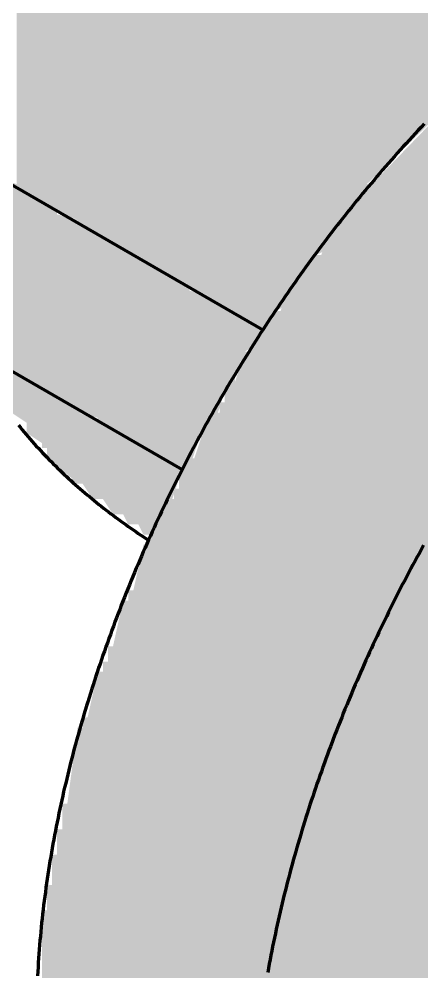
# Model space of a CAD drawing. Header units: millimetres. Extents: x 0 to 420, y 0 to 297.
# Drawn here: x 219.61 to 227.54, y 157.75 to 176.51 of the extents above; entities that cross this region are included whole.
import ezdxf

# ---------------------------------------------------------------- set-up
doc = ezdxf.new("R2010")
doc.units = ezdxf.units.MM
doc.layers.add('01-VISIBLE', color=7, linetype='CONTINUOUS', lineweight=70)
doc.layers.add('13-GRAFICA', color=30, linetype='CONTINUOUS', lineweight=18)

msp = doc.modelspace()

# ---------------------------------------------------------------- hatches: boundary and pattern name
at = {"layer": '13-GRAFICA', "true_color": 0xb21820}
h = msp.add_hatch(color=7, dxfattribs=at)
h.dxf.hatch_style = 1
h.paths.add_polyline_path([(219.7581, 224.4606), (219.7581, 224.2606), (219.8581, 224.2606), (221.2581, 222.7606), (221.3581, 222.7606), (221.3581, 201.1606), (221.1581, 201.1606), (220.9581, 201.4606), (220.7581, 201.4606), (220.7581, 201.5606), (220.1581, 202.0606), (220.1581, 202.2606), (219.6581, 202.6606), (219.6581, 184.9606), (220.0581, 184.6606), (220.0581, 184.4606), (220.4581, 184.1606), (220.4581, 183.9606), (220.6581, 183.9606), (220.7581, 183.7606), (220.9581, 183.7606), (221.1581, 183.4606), (221.3581, 183.4606), (221.3581, 183.0606), (221.3581, 179.2606), (221.3581, 172.1939), (220.8581, 172.3606), (220.7581, 172.5606), (220.1581, 172.7606), (220.0581, 172.9606), (219.6581, 173.0606), (219.5581, 173.2606), (219.5581, 185.2606), (219.5581, 202.9606), (219.5581, 224.5606)])
h = msp.add_hatch(color=7, dxfattribs=at)
h.dxf.hatch_style = 1
h.paths.add_polyline_path([(224.8581, 181.4606), (224.8581, 181.3606), (225.0581, 181.3606), (225.0581, 181.2606), (225.2581, 181.2606), (225.2581, 181.1606), (225.4581, 181.1606), (225.4581, 181.0606), (225.6581, 181.0606), (225.6581, 180.9606), (226.3581, 180.8606), (226.3581, 180.7606), (226.7581, 180.7606), (226.7581, 180.6606), (227.1581, 180.6606), (227.1581, 180.5606), (227.8581, 180.4606), (227.8581, 180.3606), (228.2581, 180.3606), (228.2581, 180.2606), (228.6581, 180.2606), (228.6581, 180.1606), (228.9581, 180.1606), (228.9581, 180.0606), (229.6581, 180.0606), (229.6581, 179.9606), (232.2581, 179.7606), (232.2581, 179.6606), (235.6581, 179.6606), (235.6581, 179.5606), (235.1581, 179.5606), (235.1581, 179.4606), (234.6581, 179.3606), (234.6581, 179.2606), (234.4581, 179.2606), (234.4581, 179.1606), (232.2581, 179.1606), (232.2581, 179.2606), (230.5581, 179.3606), (230.5581, 176.9606), (230.2581, 176.8606), (230.2581, 176.7606), (230.1581, 176.7606), (230.0581, 176.5606), (229.8581, 176.5606), (229.7581, 176.3606), (229.5581, 176.3606), (229.5581, 176.2606), (226.4581, 173.2606), (226.4581, 173.0606), (226.2581, 172.9606), (226.2581, 172.7606), (225.9581, 172.5606), (225.9581, 172.3606), (225.6581, 172.1606), (225.6581, 171.9606), (225.4581, 171.8606), (225.4581, 171.6606), (225.1581, 171.4606), (225.1581, 171.2606), (224.8581, 171.0606), (224.8581, 170.8606), (224.6581, 170.7606), (224.6581, 170.5606), (224.5581, 170.4939), (224.5581, 177.4606), (224.5581, 181.2606), (224.5581, 181.4606)])
h = msp.add_hatch(color=7, dxfattribs=at)
h.dxf.hatch_style = 1
h.paths.add_polyline_path([(207.6581, 176.4606), (207.5581, 176.4606), (207.5581, 176.6606), (207.4581, 176.6606), (207.4581, 177.4606), (207.5581, 177.4606), (207.5581, 177.7606), (207.6581, 177.7606), (207.7581, 178.2606), (207.8581, 178.2606), (208.5581, 179.0606), (209.2581, 179.1606), (209.2581, 179.0606), (209.8581, 178.8606), (209.9581, 178.6606), (210.3581, 178.5606), (210.4581, 178.3606), (211.0581, 178.1606), (211.1581, 177.9606), (211.7581, 177.7606), (211.8581, 177.5606), (212.4581, 177.3606), (212.5581, 177.1606), (212.9581, 177.0606), (213.0581, 176.8606), (213.6581, 176.6606), (213.7581, 176.4606), (214.3581, 176.2606), (214.4581, 176.0606), (215.0581, 175.8606), (215.1581, 175.6606), (215.5581, 175.5606), (215.6581, 175.3606), (215.8581, 175.3606), (215.8581, 175.2606), (216.2581, 175.1606), (216.3581, 174.9606), (216.9581, 174.7606), (217.0581, 174.5606), (217.4581, 174.4606), (217.5581, 174.2606), (217.7581, 174.2606), (217.7581, 174.1606), (218.1581, 174.0606), (218.2581, 173.8606), (218.8581, 173.6606), (218.9581, 173.4606), (219.5581, 173.2606), (219.6581, 173.0606), (220.0581, 172.9606), (220.1581, 172.7606), (220.3581, 172.7606), (220.3581, 172.6606), (220.7581, 172.5606), (220.8581, 172.3606), (221.4581, 172.1606), (221.5581, 171.9606), (222.1581, 171.7606), (222.2581, 171.5606), (222.6581, 171.4606), (222.7581, 171.2606), (222.9581, 171.2606), (222.9581, 171.1606), (223.3581, 171.0606), (223.4581, 170.8606), (224.0581, 170.6606), (224.1581, 170.4606), (224.3581, 170.4606), (224.3581, 170.1606), (224.0581, 169.9606), (224.0581, 169.7606), (223.9581, 169.7606), (223.9581, 169.5606), (223.8581, 169.5606), (223.8581, 169.3606), (223.7581, 169.3606), (223.7581, 169.1606), (223.6581, 169.1606), (223.4581, 168.5606), (223.2581, 168.4606), (223.2581, 168.2606), (223.1581, 168.2606), (222.9581, 167.6606), (222.6581, 167.6606), (222.5581, 167.8606), (221.9581, 168.0606), (221.8581, 168.2606), (221.4581, 168.3606), (221.3581, 168.5606), (221.1581, 168.5606), (221.1581, 168.6606), (220.7581, 168.7606), (220.6581, 168.9606), (220.0581, 169.1606), (219.9581, 169.3606), (219.5581, 169.4606), (219.4581, 169.6606), (219.2581, 169.6606), (219.2581, 169.7606), (218.8581, 169.8606), (218.7581, 170.0606), (218.1581, 170.2606), (218.0581, 170.4606), (217.4581, 170.6606), (217.3581, 170.8606), (216.9581, 170.9606), (216.8581, 171.1606), (216.6581, 171.1606), (216.6581, 171.2606), (216.2581, 171.3606), (216.1581, 171.5606), (215.5581, 171.7606), (215.4581, 171.9606), (214.8581, 172.1606), (214.7581, 172.3606), (214.3581, 172.4606), (214.2581, 172.6606), (214.0581, 172.6606), (214.0581, 172.7606), (213.6581, 172.8606), (213.5581, 173.0606), (212.9581, 173.2606), (212.8581, 173.4606), (212.2581, 173.6606), (212.1581, 173.8606), (211.9581, 173.8606), (211.9581, 173.9606), (211.7581, 173.9606), (211.6581, 174.1606), (211.0581, 174.3606), (210.9581, 174.5606), (210.3581, 174.7606), (210.2581, 174.9606), (210.0581, 174.9606), (210.0581, 175.0606), (209.8581, 175.0606), (209.7581, 175.2606), (209.1581, 175.4606), (209.0581, 175.6606), (208.4581, 175.8606), (208.3581, 176.0606), (207.7581, 176.2606)])
h = msp.add_hatch(color=7, dxfattribs=at)
h.dxf.hatch_style = 1
h.paths.add_polyline_path([(224.3581, 170.3606), (224.3581, 170.4606), (224.1581, 170.4606), (224.0581, 170.6606), (223.4581, 170.8606), (223.3581, 171.0606), (222.7581, 171.2606), (222.6581, 171.4606), (222.2581, 171.5606), (222.1581, 171.7606), (221.5581, 171.9606), (221.4581, 172.1606), (221.3581, 172.1939), (221.3581, 179.2606), (221.6581, 179.1606), (221.6581, 179.0606), (221.7581, 179.0606), (221.8581, 178.8606), (222.0581, 178.8606), (222.1581, 178.6606), (222.3581, 178.6606), (222.4581, 178.4606), (222.6581, 178.4606), (222.6581, 178.3606), (223.0581, 178.2606), (223.1581, 178.0606), (223.3581, 178.0606), (223.3581, 177.9606), (223.5581, 177.9606), (223.5581, 177.8606), (223.7581, 177.8606), (223.7581, 177.7606), (223.9581, 177.7606), (223.9581, 177.6606), (224.2581, 177.6606), (224.2581, 177.5606), (224.5581, 177.4606), (224.5581, 170.4939)])
at = {"layer": '13-GRAFICA', "true_color": 0x202020}
h = msp.add_hatch(color=7, dxfattribs=at)
h.dxf.hatch_style = 1
h.paths.add_polyline_path([(227.2581, 146.6606), (227.1581, 146.8606), (226.7581, 146.9606), (226.6581, 147.1606), (226.0581, 147.3606), (225.9581, 147.5606), (225.7581, 147.5606), (225.7581, 147.6606), (225.3581, 147.7606), (225.2581, 147.9606), (224.6581, 148.1606), (224.5581, 148.3606), (224.1581, 148.4606), (224.1581, 148.5606), (223.8581, 148.6606), (223.6581, 148.9606), (223.4581, 148.9606), (223.2581, 149.2606), (223.0581, 149.2606), (223.0581, 149.3606), (222.7581, 149.4606), (222.5581, 149.7606), (222.3581, 149.7606), (222.3581, 149.8606), (221.9581, 150.1606), (221.8581, 150.5606), (221.6581, 150.6606), (221.5581, 151.0606), (221.3581, 151.1606), (221.3581, 151.3606), (221.1581, 151.4606), (221.0581, 151.8606), (220.9581, 151.8606), (220.8581, 152.1606), (220.7581, 152.1606), (220.6581, 152.8606), (220.5581, 152.8606), (220.5581, 153.2606), (220.4581, 153.2606), (220.4581, 153.6606), (220.3581, 153.6606), (220.3581, 154.0606), (220.2581, 154.0606), (220.2581, 154.4606), (220.1581, 154.4606), (220.1581, 154.8606), (220.0581, 154.8606), (220.0581, 158.9606), (220.1581, 158.9606), (220.1581, 159.4606), (220.2581, 159.4606), (220.2581, 160.0606), (220.3581, 160.0606), (220.3581, 160.5606), (220.4581, 160.5606), (220.4581, 161.0606), (220.5581, 161.0606), (220.7581, 162.5606), (220.8581, 162.5606), (220.8581, 162.7606), (220.9581, 162.7606), (221.1581, 163.6606), (221.2581, 163.6606), (221.2581, 163.8606), (221.3581, 163.8606), (221.3581, 164.1606), (221.4581, 164.1606), (221.6581, 165.0606), (221.7581, 165.0606), (221.7581, 165.2606), (221.8581, 165.2606), (222.0581, 166.1606), (222.1581, 166.1606), (222.3581, 166.7606), (222.5581, 166.8606), (222.5581, 167.0606), (222.6581, 167.0606), (222.6581, 167.2606), (222.7581, 167.2606), (222.7581, 167.4606), (222.8581, 167.4606), (222.8581, 167.6606), (222.9581, 167.6606), (222.9581, 167.8606), (223.0581, 167.8606), (223.2581, 168.4606), (223.4581, 168.5606), (223.4581, 168.7606), (223.5581, 168.7606), (223.5581, 168.9606), (223.6581, 168.9606), (223.6581, 169.1606), (223.7581, 169.1606), (223.7581, 169.3606), (223.8581, 169.3606), (224.0581, 169.9606), (224.1581, 169.9606), (224.1581, 170.0606), (224.3581, 170.1606), (224.3581, 170.3606), (224.6581, 170.5606), (224.6581, 170.7606), (224.7581, 170.7606), (224.8581, 171.0606), (225.1581, 171.2606), (225.1581, 171.4606), (225.4581, 171.6606), (225.4581, 171.8606), (225.5581, 171.8606), (225.6581, 172.1606), (225.9581, 172.3606), (225.9581, 172.5606), (226.2581, 172.7606), (226.2581, 172.9606), (226.4581, 173.0606), (226.4581, 173.2606), (226.5581, 173.2606), (227.7581, 174.5006), (227.7581, 158.0606), (227.7581, 154.8606), (227.7581, 146.4939)])
at = {"layer": '13-GRAFICA', "true_color": 0xffd200}
h = msp.add_hatch(color=7, dxfattribs=at)
h.dxf.hatch_style = 1
h.paths.add_polyline_path([(220.0581, 168.1606), (219.7581, 168.3606), (219.7581, 168.5606), (219.4581, 168.7606), (219.4581, 168.9606), (219.0581, 169.2606), (219.0581, 169.4606), (218.8581, 169.5606), (218.7581, 169.9606), (219.0581, 169.8606), (219.0581, 169.7606), (219.2581, 169.7606), (219.2581, 169.6606), (219.4581, 169.6606), (219.5581, 169.4606), (219.9581, 169.3606), (220.0581, 169.1606), (220.6581, 168.9606), (220.7581, 168.7606), (221.3581, 168.5606), (221.4581, 168.3606), (221.8581, 168.2606), (221.9581, 168.0606), (222.5581, 167.8606), (222.6581, 167.6606), (222.8581, 167.6606), (222.8581, 167.4606), (222.7581, 167.4606), (222.5581, 166.8606), (222.3581, 166.7606), (222.2581, 166.3606), (222.0581, 166.3606), (221.9581, 166.5606), (221.7581, 166.5606), (221.6581, 166.7606), (221.4581, 166.7606), (221.2581, 167.0606), (221.0581, 167.0606), (220.8581, 167.3606), (220.6581, 167.3606), (220.6581, 167.4606), (220.1581, 167.8606), (220.1581, 168.0606), (220.0581, 168.0606)])

# ---------------------------------------------------------------- linework, layer by layer
at = {"layer": '01-VISIBLE'}
for p, q in [((207.774, 176.3246), (222.8189, 167.6384)), ((215.2419, 175.6792), (224.4064, 170.3881))]:
    msp.add_line(p, q, dxfattribs=at)
for points in [[(227.5861, 174.444), (227.5262, 174.3805), (227.4665, 174.3168), (227.407, 174.2529), (227.3477, 174.1888), (227.2886, 174.1245), (227.2297, 174.0599), (227.171, 173.9952), (227.1126, 173.9304), (227.0543, 173.8653), (226.9963, 173.8), (226.9385, 173.7346), (226.8809, 173.6689), (226.8235, 173.6031), (226.7663, 173.5371), (226.7094, 173.4709), (226.6526, 173.4045), (226.596, 173.338), (226.5397, 173.2712), (226.4836, 173.2043), (226.4277, 173.1372), (226.372, 173.07), (226.3165, 173.0025), (226.2612, 172.9349), (226.2061, 172.8672), (226.1512, 172.7992), (226.0966, 172.7311), (226.0421, 172.6628), (225.9879, 172.5944), (225.9339, 172.5258), (225.88, 172.457), (225.8264, 172.388), (225.773, 172.3189), (225.7199, 172.2496), (225.6669, 172.1802), (225.6141, 172.1106), (225.5616, 172.0409), (225.5092, 171.971), (225.4571, 171.9009), (225.4051, 171.8307), (225.3534, 171.7603), (225.3019, 171.6898), (225.2506, 171.6191), (225.1995, 171.5483), (225.1487, 171.4773), (225.098, 171.4062), (225.0475, 171.3349), (224.9973, 171.2634), (224.9473, 171.1919), (224.8974, 171.1201), (224.8478, 171.0483), (224.7984, 170.9762), (224.7492, 170.9041), (224.7003, 170.8318), (224.6515, 170.7593), (224.6029, 170.6867), (224.5546, 170.614), (224.5065, 170.5411), (224.4586, 170.4681), (224.4109, 170.395), (224.3634, 170.3217), (224.3161, 170.2482), (224.269, 170.1747), (224.2222, 170.101), (224.1755, 170.0271), (224.1291, 169.9532), (224.0829, 169.8791), (224.0369, 169.8048), (223.9911, 169.7305), (223.9455, 169.656), (223.9002, 169.5813), (223.8551, 169.5066), (223.8101, 169.4317), (223.7654, 169.3566), (223.7209, 169.2815), (223.6767, 169.2062), (223.6326, 169.1308), (223.5888, 169.0553), (223.5452, 168.9796), (223.5018, 168.9038), (223.4586, 168.8279), (223.4156, 168.7519), (223.3729, 168.6757), (223.3304, 168.5994), (223.2881, 168.523), (223.246, 168.4465), (223.2041, 168.3699), (223.1625, 168.2931), (223.121, 168.2162), (223.0798, 168.1392), (223.0389, 168.0621), (222.9981, 167.9848), (222.9576, 167.9075), (222.9173, 167.83), (222.8772, 167.7524), (222.8374, 167.6747), (222.7977, 167.5969), (222.7583, 167.5189), (222.7192, 167.4409), (222.6802, 167.3627), (222.6415, 167.2844), (222.603, 167.206), (222.5648, 167.1275), (222.5267, 167.0489), (222.4889, 166.9702), (222.4514, 166.8913), (222.414, 166.8124), (222.3769, 166.7333), (222.34, 166.6542), (222.3034, 166.5749), (222.267, 166.4955), (222.2308, 166.416), (222.1949, 166.3364), (222.1592, 166.2567), (222.1237, 166.1769), (222.0885, 166.097), (222.0535, 166.017), (222.0188, 165.9368), (221.9843, 165.8566), (221.95, 165.7763), (221.916, 165.6958), (221.8822, 165.6153), (221.8487, 165.5347), (221.8154, 165.4539), (221.7824, 165.3731), (221.7496, 165.2921), (221.717, 165.2111), (221.6847, 165.13), (221.6527, 165.0487), (221.6209, 164.9674), (221.5893, 164.8859), (221.558, 164.8044), (221.527, 164.7228), (221.4962, 164.6411), (221.4657, 164.5592), (221.4354, 164.4773), (221.4054, 164.3953), (221.3756, 164.3132), (221.3461, 164.231), (221.3168, 164.1487), (221.2878, 164.0663), (221.2591, 163.9839), (221.2307, 163.9013), (221.2025, 163.8186), (221.1745, 163.7359), (221.1469, 163.6531), (221.1195, 163.5701), (221.0924, 163.4871), (221.0655, 163.404), (221.0389, 163.3208), (221.0126, 163.2376), (220.9866, 163.1542), (220.9608, 163.0707), (220.9354, 162.9872), (220.9102, 162.9036), (220.8852, 162.8199), (220.8606, 162.7361), (220.8363, 162.6522), (220.8122, 162.5683), (220.7884, 162.4843), (220.7649, 162.4001), (220.7417, 162.3159), (220.7188, 162.2317), (220.6962, 162.1473), (220.6739, 162.0629), (220.6518, 161.9784), (220.6301, 161.8938), (220.6087, 161.8091), (220.5875, 161.7244), (220.5667, 161.6396), (220.5462, 161.5547), (220.5259, 161.4697), (220.506, 161.3847), (220.4864, 161.2996), (220.4671, 161.2144), (220.4482, 161.1292), (220.4295, 161.0439), (220.4112, 160.9585), (220.3931, 160.873), (220.3754, 160.7875), (220.3581, 160.7019), (220.341, 160.6163), (220.3243, 160.5305), (220.3079, 160.4448), (220.2918, 160.3589), (220.2761, 160.273), (220.2607, 160.187), (220.2457, 160.101), (220.231, 160.0149), (220.2166, 159.9288), (220.2026, 159.8426), (220.1889, 159.7563), (220.1756, 159.67), (220.1627, 159.5837), (220.15, 159.4972), (220.1378, 159.4108), (220.1259, 159.3242), (220.1144, 159.2377), (220.1032, 159.1511), (220.0925, 159.0644), (220.0821, 158.9777), (220.072, 158.8909), (220.0624, 158.8041), (220.0531, 158.7173), (220.0442, 158.6304), (220.0357, 158.5435), (220.0276, 158.4565), (220.0199, 158.3696), (220.0125, 158.2825), (220.0056, 158.1955), (219.9991, 158.1084), (219.993, 158.0213), (219.9873, 157.9341), (219.982, 157.8469), (219.9771, 157.7597), (219.9727, 157.6725)], [(219.5963, 168.5153), (219.634, 168.4684), (219.6721, 168.4217), (219.7105, 168.3753), (219.7492, 168.3292), (219.7882, 168.2833), (219.8275, 168.2377), (219.8672, 168.1924), (219.9071, 168.1473), (219.9474, 168.1026), (219.9879, 168.058), (220.0288, 168.0138), (220.0699, 167.9698), (220.1113, 167.926), (220.153, 167.8826), (220.1949, 167.8394), (220.2372, 167.7964), (220.2796, 167.7538), (220.3224, 167.7113), (220.3654, 167.6692), (220.4087, 167.6273), (220.4522, 167.5856), (220.4959, 167.5443), (220.5399, 167.5031), (220.5841, 167.4623), (220.6286, 167.4217), (220.6733, 167.3813), (220.7182, 167.3412), (220.7634, 167.3013), (220.8087, 167.2617), (220.8543, 167.2224), (220.9001, 167.1833), (220.9461, 167.1444), (220.9924, 167.1058), (221.0388, 167.0675), (221.0854, 167.0293), (221.1322, 166.9915), (221.1792, 166.9538), (221.2264, 166.9165), (221.2738, 166.8793), (221.3214, 166.8424), (221.3692, 166.8057), (221.4172, 166.7693), (221.4653, 166.7331), (221.5136, 166.6971), (221.5621, 166.6614), (221.6107, 166.6259), (221.6595, 166.5907), (221.7085, 166.5556), (221.7577, 166.5208), (221.807, 166.4863), (221.8565, 166.4519), (221.9061, 166.4178), (221.9559, 166.3839), (222.0058, 166.3503), (222.0559, 166.3168), (222.1061, 166.2836), (222.1565, 166.2506)], [(227.573, 166.1499), (227.5307, 166.0735), (227.4886, 165.997), (227.4467, 165.9204), (227.4051, 165.8436), (227.3637, 165.7667), (227.3225, 165.6897), (227.2815, 165.6126), (227.2408, 165.5353), (227.2002, 165.458), (227.1599, 165.3805), (227.1199, 165.3029), (227.08, 165.2252), (227.0404, 165.1474), (227.001, 165.0694), (226.9618, 164.9914), (226.9229, 164.9132), (226.8841, 164.8349), (226.8457, 164.7565), (226.8074, 164.678), (226.7694, 164.5994), (226.7316, 164.5207), (226.694, 164.4418), (226.6567, 164.3629), (226.6196, 164.2838), (226.5827, 164.2047), (226.546, 164.1254), (226.5096, 164.046), (226.4735, 163.9665), (226.4375, 163.8869), (226.4018, 163.8072), (226.3664, 163.7274), (226.3312, 163.6475), (226.2962, 163.5675), (226.2614, 163.4873), (226.2269, 163.4071), (226.1927, 163.3268), (226.1587, 163.2463), (226.1249, 163.1658), (226.0914, 163.0852), (226.0581, 163.0044), (226.025, 162.9236), (225.9922, 162.8426), (225.9597, 162.7616), (225.9274, 162.6805), (225.8953, 162.5992), (225.8635, 162.5179), (225.832, 162.4365), (225.8007, 162.3549), (225.7696, 162.2733), (225.7388, 162.1916), (225.7083, 162.1098), (225.678, 162.0278), (225.648, 161.9458), (225.6182, 161.8637), (225.5887, 161.7815), (225.5595, 161.6992), (225.5305, 161.6169), (225.5018, 161.5344), (225.4733, 161.4518), (225.4451, 161.3692), (225.4172, 161.2864), (225.3895, 161.2036), (225.3621, 161.1207), (225.335, 161.0376), (225.3082, 160.9545), (225.2816, 160.8713), (225.2553, 160.7881), (225.2292, 160.7047), (225.2035, 160.6213), (225.178, 160.5377), (225.1528, 160.4541), (225.1279, 160.3704), (225.1033, 160.2866), (225.0789, 160.2027), (225.0548, 160.1188), (225.0311, 160.0348), (225.0076, 159.9506), (224.9844, 159.8665), (224.9614, 159.7822), (224.9388, 159.6978), (224.9165, 159.6134), (224.8945, 159.5289), (224.8727, 159.4443), (224.8513, 159.3596), (224.8302, 159.2749), (224.8093, 159.1901), (224.7888, 159.1052), (224.7686, 159.0202), (224.7487, 158.9352), (224.7291, 158.8501), (224.7098, 158.7649), (224.6908, 158.6797), (224.6722, 158.5944), (224.6538, 158.509), (224.6358, 158.4235), (224.6181, 158.338), (224.6007, 158.2524), (224.5837, 158.1668), (224.5669, 158.0811), (224.5505, 157.9953), (224.5345, 157.9094), (224.5188, 157.8235), (224.5034, 157.7376)]]:
    msp.add_lwpolyline(points, dxfattribs=at)

doc.saveas('drawing.dxf')
